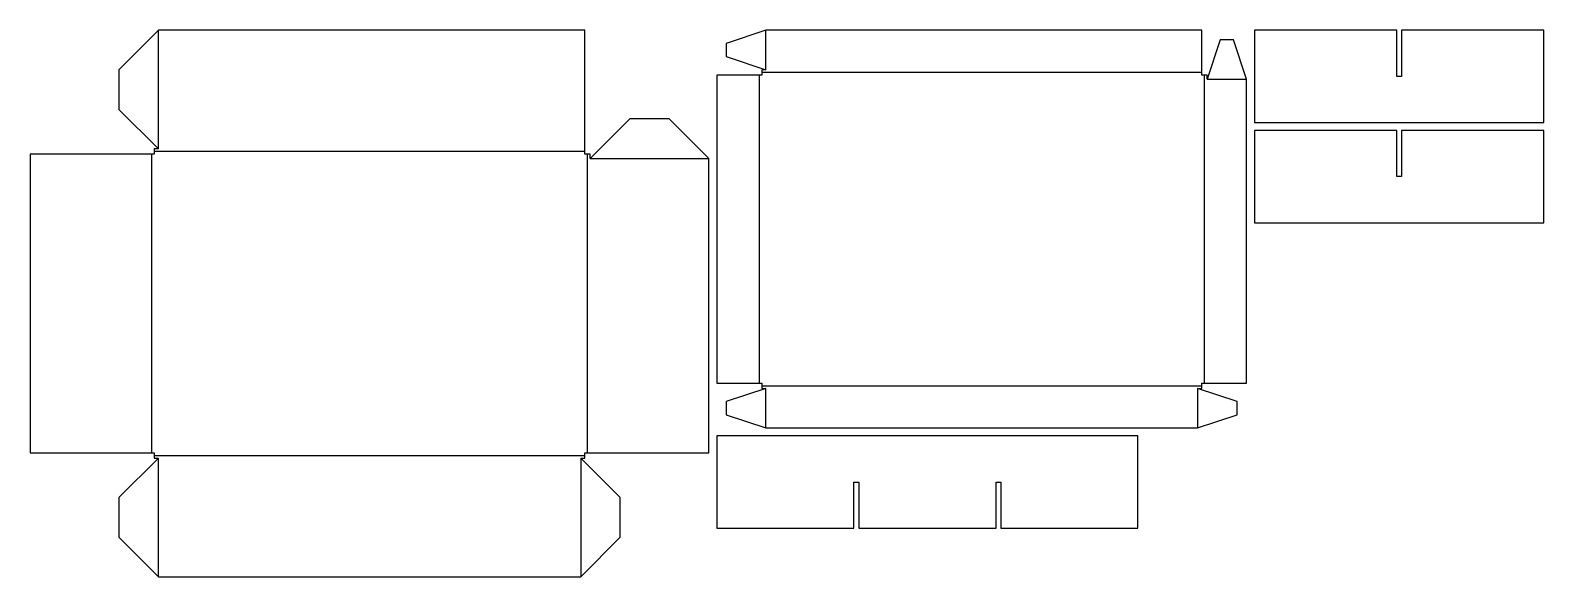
# Model space of a CAD drawing. Header units: millimetres. Extents: x 5 to 579, y 188 to 395.
import ezdxf

# ---------------------------------------------------------------- set-up
doc = ezdxf.new("R2010")
doc.units = ezdxf.units.MM
doc.layers.add('CUT', color=1, linetype='CONTINUOUS')
doc.layers.add('SCORE', color=5, linetype='CONTINUOUS')

msp = doc.modelspace()

# ---------------------------------------------------------------- linework, layer by layer
at = {"layer": 'CUT'}
for points in [[(5, 234.8), (52, 234.8), (52, 232.8), (53.6, 232.8), (38.6, 217.8), (38.6, 202.8), (53.6, 187.8), (213.6, 187.8), (228.6, 202.8), (228.6, 217.8), (213.6, 232.8), (215.2, 232.8), (215.2, 234.8), (262.2, 234.8), (262.2, 346.4), (247.2, 361.4), (232.2, 361.4), (217.2, 346.4), (217.2, 348), (215.2, 348), (215.2, 395), (53.6, 395), (38.6, 380), (38.6, 365), (53.6, 350), (52, 350), (52, 348), (5, 348)], [(265.2, 261.2), (282.2, 261.2), (282.2, 259.2), (283.8, 259.2), (268.8, 254.2), (268.8, 249.2), (283.8, 244.2), (447.4, 244.2), (462.4, 249.2), (462.4, 254.2), (447.4, 259.2), (449, 259.2), (449, 261.2), (466, 261.2), (466, 376.4), (461, 391.4), (456, 391.4), (451, 376.4), (451, 378), (449, 378), (449, 395), (283.8, 395), (268.8, 390), (268.8, 385), (283.8, 380), (282.2, 380), (282.2, 378), (265.2, 378)], [(469, 360), (578.6, 360), (578.6, 395), (524.7, 395), (524.7, 377.5), (522.9, 377.5), (522.9, 395), (469, 395)], [(469, 322), (578.6, 322), (578.6, 357), (524.7, 357), (524.7, 339.5), (522.9, 339.5), (522.9, 357), (469, 357)], [(265.2, 206.2), (317.1667, 206.2), (317.1667, 223.7), (318.9667, 223.7), (318.9667, 206.2), (371.0333, 206.2), (371.0333, 223.7), (372.8333, 223.7), (372.8333, 206.2), (424.8, 206.2), (424.8, 241.2), (265.2, 241.2)]]:
    msp.add_lwpolyline(points, close=True, dxfattribs=at)
at = {"layer": 'SCORE'}
for p, q in [((53.6, 350), (53.6, 395)), ((283.8, 380), (283.8, 395)), ((449, 379), (282.2, 379)), ((281.2, 378), (281.2, 261.2)), ((450, 261.2), (450, 378)), ((451, 376.4), (466, 376.4)), ((51, 348), (51, 234.8)), ((215.2, 349), (52, 349)), ((216.2, 234.8), (216.2, 348)), ((217.2, 346.4), (262.2, 346.4)), ((282.2, 260.2), (449, 260.2)), ((283.8, 244.2), (283.8, 259.2)), ((447.4, 259.2), (447.4, 244.2)), ((52, 233.8), (215.2, 233.8)), ((53.6, 187.8), (53.6, 232.8)), ((213.6, 232.8), (213.6, 187.8))]:
    msp.add_line(p, q, dxfattribs=at)

doc.saveas('drawing.dxf')
